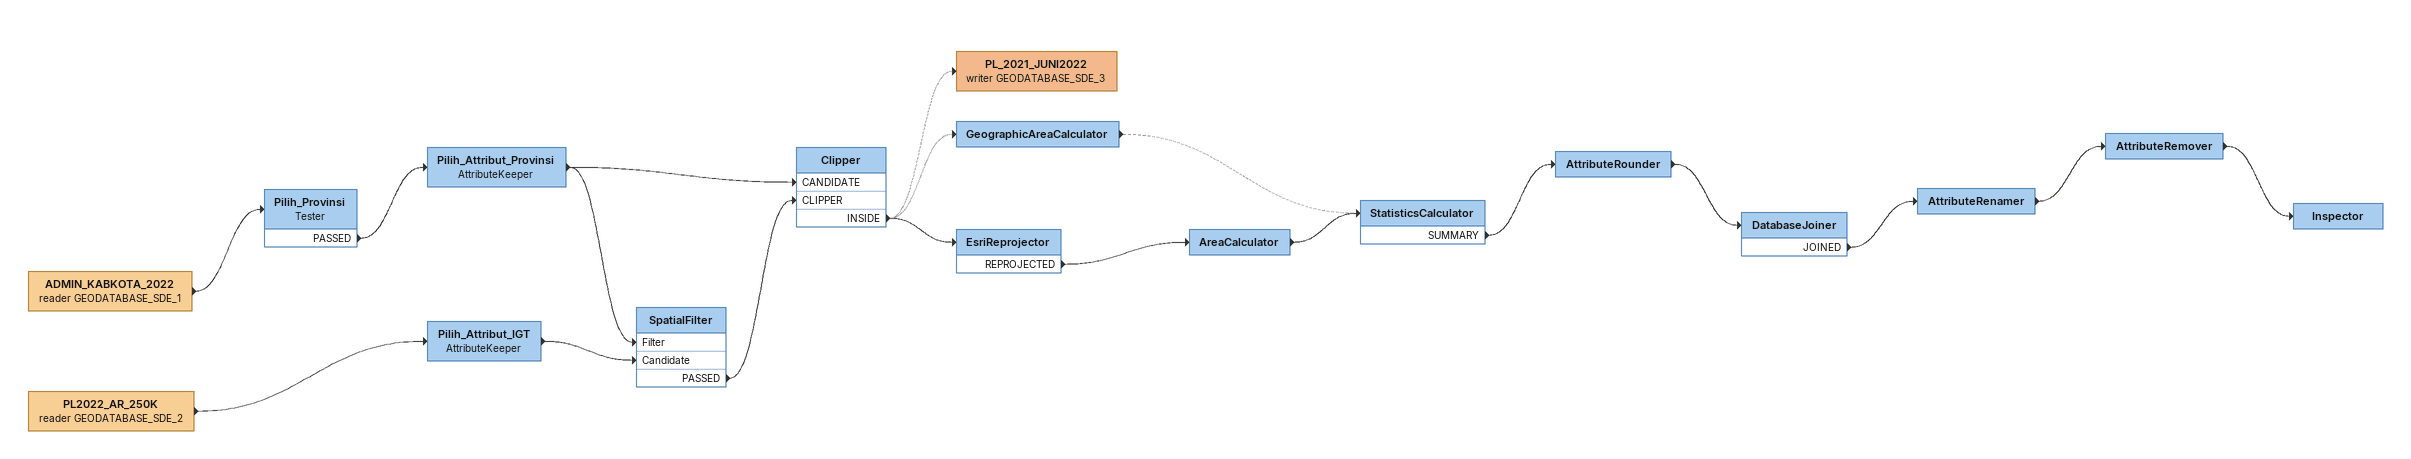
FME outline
PL2022_AR_250K (reader GEODATABASE_SDE_2)
    -> Pilih_Attribut_IGT
Pilih_Attribut_IGT: AttributeKeeper
    -> SpatialFilter [Candidate]
ADMIN_KABKOTA_2022 (reader GEODATABASE_SDE_1)
    -> Pilih_Provinsi
Pilih_Provinsi: Tester
    PASSED -> Pilih_Attribut_Provinsi
Pilih_Attribut_Provinsi: AttributeKeeper
    -> SpatialFilter [Filter]
    -> Clipper [CANDIDATE]
SpatialFilter
    PASSED -> Clipper [CLIPPER]
Clipper
    INSIDE -> EsriReprojector
    INSIDE -> GeographicAreaCalculator [off]
    INSIDE -> PL_2021_JUNI2022 (writer GEODATABASE_SDE_3) [off]
PL_2021_JUNI2022 (writer GEODATABASE_SDE_3)
GeographicAreaCalculator
    -> StatisticsCalculator [off]
EsriReprojector
    REPROJECTED -> AreaCalculator
AreaCalculator
    -> StatisticsCalculator
StatisticsCalculator
    SUMMARY -> AttributeRounder
AttributeRounder
    -> DatabaseJoiner
DatabaseJoiner
    JOINED -> AttributeRenamer
AttributeRenamer
    -> AttributeRemover
AttributeRemover
    -> Inspector
Inspector
